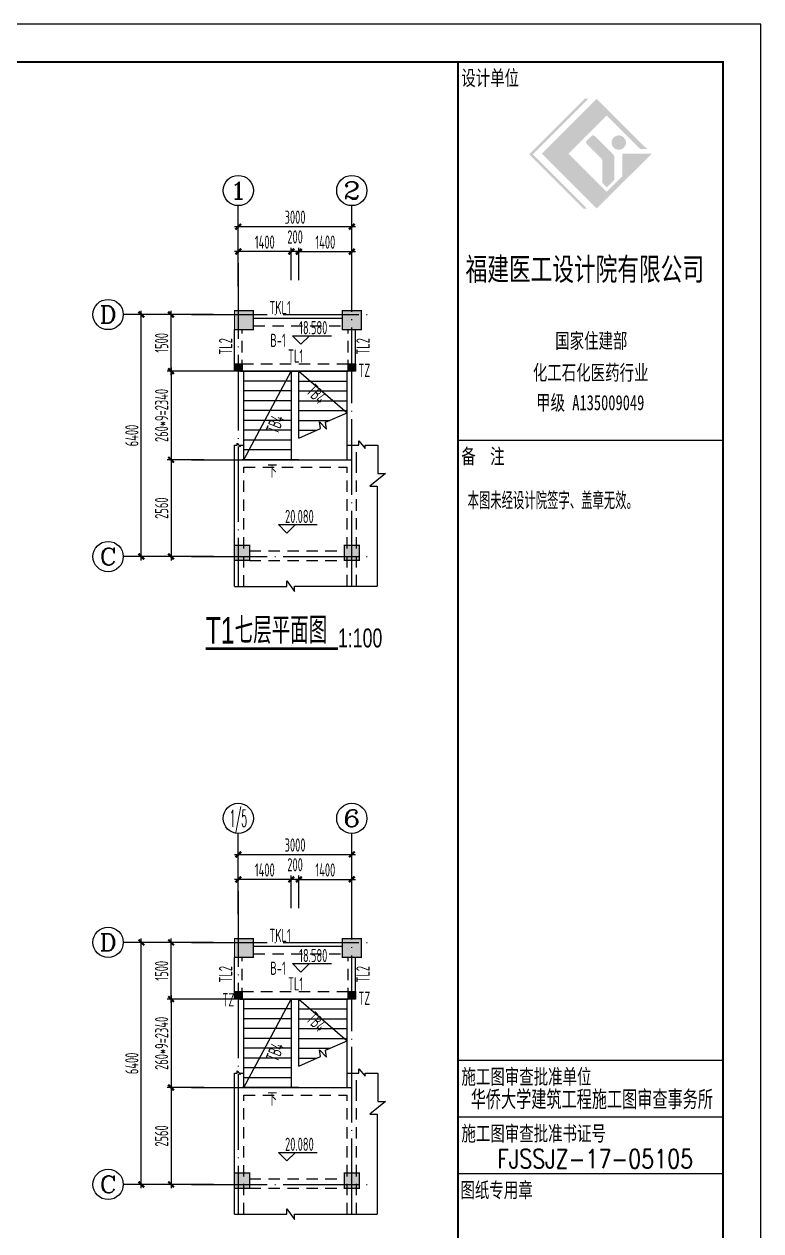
# Model space of a CAD drawing. Extents: x -472319 to -112444, y -516749 to -5704.
# Drawn here: x -153818 to -134351, y -432221 to -400315 of the extents above; entities that cross this region are included whole.
import ezdxf
from ezdxf.enums import TextEntityAlignment as Align

# ---------------------------------------------------------------- set-up
doc = ezdxf.new("R2010")
doc.units = 0
doc.header["$LTSCALE"] = 100
doc.header["$MEASUREMENT"] = 0
for name, pattern in [('3', [5, 3, -2]), ('CENTER', [2, 1.25, -0.25, 0.25, -0.25]), ('DOTE', [2.42, 2, -0.2, 0.02, -0.2])]:
    doc.linetypes.add(name, pattern=pattern)
for name, color, linetype in [('1301', 24, 'Continuous'), ('AXIS', 3, 'Continuous'), ('AXIS_TEXT', 7, 'Continuous'), ('COLUMN', 9, 'Continuous'), ('DIM_ELEV', 3, 'Continuous'), ('DIM_SYMB', 3, 'Continuous'), ('DOTE', 1, 'CENTER'), ('FRAME', 3, 'Continuous'), ('PUB_DIM', 3, 'Continuous'), ('PUB_TEXT', 7, 'Continuous'), ('S_BEAM', 4, 'Continuous'), ('S_BEAMDASH', 134, '3'), ('S_CL', 2, 'Continuous'), ('STAIR', 2, 'Continuous'), ('填充', 8, 'Continuous'), ('板标注', 221, 'Continuous'), ('梁', 4, 'Continuous'), ('梁虚线', 134, '3')]:
    doc.layers.add(name, color=color, linetype=linetype)
doc.styles.add('_HZTXT', font='txt.shx', dxfattribs={"width": 0.35, "bigfont": 'hztxt.shx'})
doc.styles.add('_TCH_AXIS', font='COMPLEX', dxfattribs={"bigfont": 'GBCBIG'})
doc.styles.add('COMPLEX', font='COMPLEX')
doc.styles.add('eromans.shx', font='eromans.shx', dxfattribs={"width": 0.7, "bigfont": 'hztxt.shx'})
doc.styles.add('FRAME', font='simhei.ttf', dxfattribs={"width": 0.7})
doc.styles.add('HZ', font='tssdeng.shx', dxfattribs={"width": 0.6, "height": 350, "bigfont": 'a.shx'})
doc.dimstyles.new('DIMN', dxfattribs={"dimtxt": 350, "dimasz": 150, "dimexe": 100, "dimexo": 100, "dimgap": 75, "dimtad": 1, "dimdec": 0, "dimzin": 0, "dimdsep": 46, "dimtxsty": 'HZ', "dimblk": 'ARCHTICK', "dimcen": 0.09, "dimdle": 100, "dimclrd": 3, "dimclre": 3, "dimclrt": 7, "dimazin": 2, "dimtfac": 1, "dimtdec": 0, "dimtmove": 2, "dimatfit": 3, "dimldrblk": 'ARCHTICK', "dimfxl": 1, "dimtolj": 1, "dimtzin": 0, "dimarcsym": 0})

# ---------------------------------------------------------------- blocks, each defined once
blk = doc.blocks.new('A$C20674F94')
at = {"layer": 'FRAME'}
h = blk.add_hatch(color=256, dxfattribs=at)
h.paths.add_polyline_path([(79018, 55975), (80027, 56984), (80908, 56102), (81088, 56102), (79765, 57425), (78315, 55975), (79765, 54525), (81215, 55975), (80439, 55975), (80439, 55379), (80027, 54966)], flags=0)
edge = h.paths.add_edge_path(flags=0)
edge.add_arc((79844, 55787), 69.1, 0, 45, ccw=False)
edge.add_line((79913, 55787), (79913, 55203))
edge.add_line((79913, 55203), (80030, 55087))
edge.add_line((80030, 55087), (80228, 55285))
edge.add_line((80228, 55285), (80228, 55896))
edge.add_arc((80159, 55896), 69.1, 360, 405)
edge.add_line((80208, 55945), (79714, 56438))
edge.add_arc((79666, 56390), 69.1, 45, 135)
edge.add_line((79617, 56438), (79502, 56324))
edge.add_arc((79551, 56275), 69.1, 135, 225)
edge.add_line((79502, 56226), (79893, 55836))
edge = h.paths.add_edge_path(flags=0)
edge.add_arc((80345, 56268), 192, 0, 180)
edge.add_arc((80345, 56268), 192, 180, 360)
h.paths.add_polyline_path([(79406, 54525), (79504, 54525), (78072, 55956), (79541, 57425), (79444, 57425), (77975, 55956)], flags=0)
for p, q in [((84100, 59400), (0, 59400)), ((84100, 0), (84100, 59400)), ((83100, 58400), (2500, 58400)), ((76100, 58400), (76100, 1000)), ((83100, 1000), (83100, 58400)), ((76100, 48400), (83100, 48400)), ((83100, 32000), (76100, 32000)), ((83100, 30500), (76100, 30500)), ((83100, 29000), (76100, 29000))]:
    blk.add_line(p, q, dxfattribs=at)
at = {"layer": 'FRAME', "const_width": 50}
for points in [[(2500, 58400), (83100, 58400), (83100, 1000), (2500, 1000), (2500, 58400)], [(76100, 58400), (76100, 1000)]]:
    blk.add_lwpolyline(points, dxfattribs=at)
at = {"layer": 'FRAME', "style": 'FRAME'}
for s, height, width, p in [('设计单位', 400, 0.7, (76183, 57778)), ('福建医工设计院有限公司', 600, 0.7, (76297, 52623)), ('国家住建部', 400, 0.7, (78665, 50829)), ('化工石化医药行业', 400, 0.7, (78075, 49987)), ('甲级 A135009049', 400, 0.7, (78162, 49193)), ('备  注', 400, 0.7, (76184, 47774)), ('本图未经设计院签字、盖章无效。', 400, 0.55, (76350, 46615)), ('施工图审查批准单位', 400, 0.7, (76187, 31371)), ('施工图审查批准书证号', 400, 0.7, (76187, 29871)), ('图纸专用章', 400, 0.7, (76161, 28374))]:
    blk.add_text(s, height=height, dxfattribs=dict(at, width=width)).set_placement(p)
at = {"layer": 'PUB_TEXT', "style": '_HZTXT', "width": 0.8}
for s, p in [('华侨大学建筑工程施工图审查事务所', (76434, 30710)), ('FJSSJZ-17-05105', (77133, 29149))]:
    blk.add_text(s, height=500, dxfattribs=at).set_placement(p)
blk = doc.blocks.new('_ArchTick')
at = {"color": 0, "linetype": 'ByBlock', "const_width": 0.4}
blk.add_lwpolyline([(-0.5, -0.5), (0.5, 0.5)], dxfattribs=at)
blk = doc.blocks.new('*D2654')
at = {"layer": 'AXIS', "color": 3, "lineweight": -2, "transparency": 16777216}
for p, q in [((-148259, -405669), (-145059, -405669)), ((-148159, -406538), (-148159, -405569)), ((-145159, -406538), (-145159, -405569))]:
    blk.add_line(p, q, dxfattribs=at)
at = {"layer": 'Defpoints', "color": 0, "transparency": 16777216}
for p in [(-145159, -405669), (-148159, -406638), (-145159, -406638)]:
    blk.add_point(p, dxfattribs=at)
at = {"layer": 'AXIS', "color": 3, "lineweight": -2, "transparency": 16777216, "xscale": 150, "yscale": 150, "zscale": 150, "rotation": 180}
blk.add_blockref('_ArchTick', (-148159, -405669), dxfattribs=at)
at = {"layer": 'AXIS', "color": 3, "lineweight": -2, "transparency": 16777216, "xscale": 150, "yscale": 150, "zscale": 150}
blk.add_blockref('_ArchTick', (-145159, -405669), dxfattribs=at)
at = {"layer": 'AXIS', "color": 7, "transparency": 16777216, "insert": (-146659, -405419), "char_height": 350, "attachment_point": 5, "style": 'HZ'}
blk.add_mtext('\\A1;3000', dxfattribs=at)
blk = doc.blocks.new('*D2655')
at = {"layer": 'AXIS', "color": 3, "lineweight": -2, "transparency": 16777216}
for p, q in [((-149492, -407992), (-150822, -407992)), ((-150722, -414492), (-150722, -407892)), ((-149492, -414392), (-150822, -414392))]:
    blk.add_line(p, q, dxfattribs=at)
at = {"layer": 'Defpoints', "color": 0, "transparency": 16777216}
for p in [(-150722, -407992), (-149392, -407992), (-149392, -414392)]:
    blk.add_point(p, dxfattribs=at)
at = {"layer": 'AXIS', "color": 3, "lineweight": -2, "transparency": 16777216, "xscale": 150, "yscale": 150, "zscale": 150}
for p, rotation in [((-150722, -407992), 90), ((-150722, -414392), 270)]:
    blk.add_blockref('_ArchTick', p, dxfattribs=dict(at, rotation=rotation))
at = {"layer": 'AXIS', "color": 7, "transparency": 16777216, "insert": (-150972, -411192), "char_height": 350, "attachment_point": 5, "rotation": 90, "style": 'HZ'}
blk.add_mtext('\\A1;6400', dxfattribs=at)
blk = doc.blocks.new('_AXISO')
blk.add_circle((0, 0), 0.5)
at = {"layer": 'AXIS_TEXT', "style": 'COMPLEX', "width": 1.041667}
blk.add_attdef('A', text='', height=0.56, dxfattribs=at).set_placement((-0.25, -0.28), (0.25, -0.28), align=Align.FIT)
blk = doc.blocks.new('*D2656')
at = {"layer": '1301', "color": 3, "lineweight": -2, "transparency": 16777216}
for p, q in [((-149065, -411832), (-150036, -411832)), ((-149936, -411732), (-149936, -414492)), ((-149037, -414392), (-150036, -414392))]:
    blk.add_line(p, q, dxfattribs=at)
at = {"layer": 'Defpoints', "color": 0, "transparency": 16777216}
for p in [(-148965, -411832), (-149936, -414392), (-148937, -414392)]:
    blk.add_point(p, dxfattribs=at)
at = {"layer": '1301', "color": 3, "lineweight": -2, "transparency": 16777216, "xscale": 150, "yscale": 150, "zscale": 150}
for p, rotation in [((-149936, -411832), 90), ((-149936, -414392), 270)]:
    blk.add_blockref('_ArchTick', p, dxfattribs=dict(at, rotation=rotation))
at = {"layer": '1301', "color": 7, "transparency": 16777216, "insert": (-150186, -413112), "char_height": 350, "attachment_point": 5, "rotation": 90, "style": 'HZ'}
blk.add_mtext('\\A1;2560', dxfattribs=at)
blk = doc.blocks.new('*D2657')
at = {"layer": 'Defpoints', "color": 0, "transparency": 16777216}
for p in [(-149936, -407992), (-149082, -407992), (-149082, -409492)]:
    blk.add_point(p, dxfattribs=at)
at = {"layer": '填充', "color": 3, "lineweight": -2, "transparency": 16777216}
for p, q in [((-149182, -407992), (-150036, -407992)), ((-149936, -409592), (-149936, -407892)), ((-149182, -409492), (-150036, -409492))]:
    blk.add_line(p, q, dxfattribs=at)
at = {"layer": '填充', "color": 3, "lineweight": -2, "transparency": 16777216, "xscale": 150, "yscale": 150, "zscale": 150}
for p, rotation in [((-149936, -407992), 90), ((-149936, -409492), 270)]:
    blk.add_blockref('_ArchTick', p, dxfattribs=dict(at, rotation=rotation))
at = {"layer": '填充', "color": 7, "transparency": 16777216, "insert": (-150186, -408742), "char_height": 350, "attachment_point": 5, "rotation": 90, "style": 'HZ'}
blk.add_mtext('\\A1;1500', dxfattribs=at)
blk = doc.blocks.new('*D2658')
at = {"layer": 'Defpoints', "color": 0, "transparency": 16777216}
for p in [(-149182, -409492), (-149936, -411832), (-149182, -411832)]:
    blk.add_point(p, dxfattribs=at)
at = {"layer": '填充', "color": 3, "lineweight": -2, "transparency": 16777216}
for p, q in [((-149282, -409492), (-150036, -409492)), ((-149936, -409392), (-149936, -411932)), ((-149282, -411832), (-150036, -411832))]:
    blk.add_line(p, q, dxfattribs=at)
at = {"layer": '填充', "color": 3, "lineweight": -2, "transparency": 16777216, "xscale": 150, "yscale": 150, "zscale": 150}
for p, rotation in [((-149936, -409492), 90), ((-149936, -411832), 270)]:
    blk.add_blockref('_ArchTick', p, dxfattribs=dict(at, rotation=rotation))
at = {"layer": '填充', "color": 7, "transparency": 16777216, "insert": (-150186, -410662), "char_height": 350, "attachment_point": 5, "rotation": 90, "style": 'HZ'}
blk.add_mtext('\\A1;260*9=2340', dxfattribs=at)
blk = doc.blocks.new('*D2659')
at = {"layer": 'AXIS', "color": 3, "lineweight": -2, "transparency": 16777216}
for p, q in [((-146459, -406328), (-146859, -406328)), ((-146759, -407046), (-146759, -406228)), ((-146559, -407046), (-146559, -406228))]:
    blk.add_line(p, q, dxfattribs=at)
at = {"layer": 'Defpoints', "color": 0, "transparency": 16777216}
for p in [(-146759, -406328), (-146759, -407146), (-146559, -407146)]:
    blk.add_point(p, dxfattribs=at)
at = {"layer": 'AXIS', "color": 3, "lineweight": -2, "transparency": 16777216, "xscale": 150, "yscale": 150, "zscale": 150, "rotation": 180}
blk.add_blockref('_ArchTick', (-146759, -406328), dxfattribs=at)
at = {"layer": 'AXIS', "color": 3, "lineweight": -2, "transparency": 16777216, "xscale": 150, "yscale": 150, "zscale": 150}
blk.add_blockref('_ArchTick', (-146559, -406328), dxfattribs=at)
at = {"layer": 'AXIS', "color": 7, "transparency": 16777216, "insert": (-146659, -405941), "char_height": 350, "attachment_point": 5, "style": 'HZ'}
blk.add_mtext('\\A1;200', dxfattribs=at)
blk = doc.blocks.new('*D2660')
at = {"layer": 'AXIS', "color": 3, "lineweight": -2, "transparency": 16777216}
for p, q in [((-146659, -406328), (-145059, -406328)), ((-146559, -407087), (-146559, -406228)), ((-145159, -407087), (-145159, -406228))]:
    blk.add_line(p, q, dxfattribs=at)
at = {"layer": 'Defpoints', "color": 0, "transparency": 16777216}
for p in [(-145159, -406328), (-146559, -407187), (-145159, -407187)]:
    blk.add_point(p, dxfattribs=at)
at = {"layer": 'AXIS', "color": 3, "lineweight": -2, "transparency": 16777216, "xscale": 150, "yscale": 150, "zscale": 150, "rotation": 180}
blk.add_blockref('_ArchTick', (-146559, -406328), dxfattribs=at)
at = {"layer": 'AXIS', "color": 3, "lineweight": -2, "transparency": 16777216, "xscale": 150, "yscale": 150, "zscale": 150}
blk.add_blockref('_ArchTick', (-145159, -406328), dxfattribs=at)
at = {"layer": 'AXIS', "color": 7, "transparency": 16777216, "insert": (-145859, -406078), "char_height": 350, "attachment_point": 5, "style": 'HZ'}
blk.add_mtext('\\A1;1400', dxfattribs=at)
blk = doc.blocks.new('*D2661')
at = {"layer": 'AXIS', "color": 3, "lineweight": -2, "transparency": 16777216}
for p, q in [((-146659, -406328), (-148259, -406328)), ((-148159, -407087), (-148159, -406228)), ((-146759, -407087), (-146759, -406228))]:
    blk.add_line(p, q, dxfattribs=at)
at = {"layer": 'Defpoints', "color": 0, "transparency": 16777216}
for p in [(-148159, -406328), (-148159, -407187), (-146759, -407187)]:
    blk.add_point(p, dxfattribs=at)
at = {"layer": 'AXIS', "color": 3, "lineweight": -2, "transparency": 16777216, "xscale": 150, "yscale": 150, "zscale": 150, "rotation": 180}
blk.add_blockref('_ArchTick', (-148159, -406328), dxfattribs=at)
at = {"layer": 'AXIS', "color": 3, "lineweight": -2, "transparency": 16777216, "xscale": 150, "yscale": 150, "zscale": 150}
blk.add_blockref('_ArchTick', (-146759, -406328), dxfattribs=at)
at = {"layer": 'AXIS', "color": 7, "transparency": 16777216, "insert": (-147459, -406078), "char_height": 350, "attachment_point": 5, "style": 'HZ'}
blk.add_mtext('\\A1;1400', dxfattribs=at)
blk = doc.blocks.new('*D2689')
at = {"layer": 'AXIS', "color": 3, "lineweight": -2, "transparency": 16777216}
for p, q in [((-148259, -422269), (-145059, -422269)), ((-148159, -423139), (-148159, -422169)), ((-145159, -423139), (-145159, -422169))]:
    blk.add_line(p, q, dxfattribs=at)
at = {"layer": 'Defpoints', "color": 0, "transparency": 16777216}
for p in [(-145159, -422269), (-148159, -423239), (-145159, -423239)]:
    blk.add_point(p, dxfattribs=at)
at = {"layer": 'AXIS', "color": 3, "lineweight": -2, "transparency": 16777216, "xscale": 150, "yscale": 150, "zscale": 150, "rotation": 180}
blk.add_blockref('_ArchTick', (-148159, -422269), dxfattribs=at)
at = {"layer": 'AXIS', "color": 3, "lineweight": -2, "transparency": 16777216, "xscale": 150, "yscale": 150, "zscale": 150}
blk.add_blockref('_ArchTick', (-145159, -422269), dxfattribs=at)
at = {"layer": 'AXIS', "color": 7, "transparency": 16777216, "insert": (-146659, -422019), "char_height": 350, "attachment_point": 5, "style": 'HZ'}
blk.add_mtext('\\A1;3000', dxfattribs=at)
blk = doc.blocks.new('*D2690')
at = {"layer": 'AXIS', "color": 3, "lineweight": -2, "transparency": 16777216}
for p, q in [((-149492, -424593), (-150822, -424593)), ((-150722, -431093), (-150722, -424493)), ((-149492, -430993), (-150822, -430993))]:
    blk.add_line(p, q, dxfattribs=at)
at = {"layer": 'Defpoints', "color": 0, "transparency": 16777216}
for p in [(-150722, -424593), (-149392, -424593), (-149392, -430993)]:
    blk.add_point(p, dxfattribs=at)
at = {"layer": 'AXIS', "color": 3, "lineweight": -2, "transparency": 16777216, "xscale": 150, "yscale": 150, "zscale": 150}
for p, rotation in [((-150722, -424593), 90), ((-150722, -430993), 270)]:
    blk.add_blockref('_ArchTick', p, dxfattribs=dict(at, rotation=rotation))
at = {"layer": 'AXIS', "color": 7, "transparency": 16777216, "insert": (-150972, -427793), "char_height": 350, "attachment_point": 5, "rotation": 90, "style": 'HZ'}
blk.add_mtext('\\A1;6400', dxfattribs=at)
blk = doc.blocks.new('*D2691')
at = {"layer": '1301', "color": 3, "lineweight": -2, "transparency": 16777216}
for p, q in [((-149065, -428433), (-150036, -428433)), ((-149936, -428333), (-149936, -431093)), ((-149037, -430993), (-150036, -430993))]:
    blk.add_line(p, q, dxfattribs=at)
at = {"layer": 'Defpoints', "color": 0, "transparency": 16777216}
for p in [(-148965, -428433), (-149936, -430993), (-148937, -430993)]:
    blk.add_point(p, dxfattribs=at)
at = {"layer": '1301', "color": 3, "lineweight": -2, "transparency": 16777216, "xscale": 150, "yscale": 150, "zscale": 150}
for p, rotation in [((-149936, -428433), 90), ((-149936, -430993), 270)]:
    blk.add_blockref('_ArchTick', p, dxfattribs=dict(at, rotation=rotation))
at = {"layer": '1301', "color": 7, "transparency": 16777216, "insert": (-150186, -429713), "char_height": 350, "attachment_point": 5, "rotation": 90, "style": 'HZ'}
blk.add_mtext('\\A1;2560', dxfattribs=at)
blk = doc.blocks.new('*D2692')
at = {"layer": 'Defpoints', "color": 0, "transparency": 16777216}
for p in [(-149936, -424593), (-149082, -424593), (-149082, -426093)]:
    blk.add_point(p, dxfattribs=at)
at = {"layer": '填充', "color": 3, "lineweight": -2, "transparency": 16777216}
for p, q in [((-149182, -424593), (-150036, -424593)), ((-149936, -426193), (-149936, -424493)), ((-149182, -426093), (-150036, -426093))]:
    blk.add_line(p, q, dxfattribs=at)
at = {"layer": '填充', "color": 3, "lineweight": -2, "transparency": 16777216, "xscale": 150, "yscale": 150, "zscale": 150}
for p, rotation in [((-149936, -424593), 90), ((-149936, -426093), 270)]:
    blk.add_blockref('_ArchTick', p, dxfattribs=dict(at, rotation=rotation))
at = {"layer": '填充', "color": 7, "transparency": 16777216, "insert": (-150186, -425343), "char_height": 350, "attachment_point": 5, "rotation": 90, "style": 'HZ'}
blk.add_mtext('\\A1;1500', dxfattribs=at)
blk = doc.blocks.new('*D2693')
at = {"layer": 'Defpoints', "color": 0, "transparency": 16777216}
for p in [(-149182, -426093), (-149936, -428433), (-149182, -428433)]:
    blk.add_point(p, dxfattribs=at)
at = {"layer": '填充', "color": 3, "lineweight": -2, "transparency": 16777216}
for p, q in [((-149282, -426093), (-150036, -426093)), ((-149936, -425993), (-149936, -428533)), ((-149282, -428433), (-150036, -428433))]:
    blk.add_line(p, q, dxfattribs=at)
at = {"layer": '填充', "color": 3, "lineweight": -2, "transparency": 16777216, "xscale": 150, "yscale": 150, "zscale": 150}
for p, rotation in [((-149936, -426093), 90), ((-149936, -428433), 270)]:
    blk.add_blockref('_ArchTick', p, dxfattribs=dict(at, rotation=rotation))
at = {"layer": '填充', "color": 7, "transparency": 16777216, "insert": (-150186, -427263), "char_height": 350, "attachment_point": 5, "rotation": 90, "style": 'HZ'}
blk.add_mtext('\\A1;260*9=2340', dxfattribs=at)
blk = doc.blocks.new('*D2694')
at = {"layer": 'AXIS', "color": 3, "lineweight": -2, "transparency": 16777216}
for p, q in [((-146459, -422929), (-146859, -422929)), ((-146759, -423647), (-146759, -422829)), ((-146559, -423647), (-146559, -422829))]:
    blk.add_line(p, q, dxfattribs=at)
at = {"layer": 'Defpoints', "color": 0, "transparency": 16777216}
for p in [(-146759, -422929), (-146759, -423747), (-146559, -423747)]:
    blk.add_point(p, dxfattribs=at)
at = {"layer": 'AXIS', "color": 3, "lineweight": -2, "transparency": 16777216, "xscale": 150, "yscale": 150, "zscale": 150, "rotation": 180}
blk.add_blockref('_ArchTick', (-146759, -422929), dxfattribs=at)
at = {"layer": 'AXIS', "color": 3, "lineweight": -2, "transparency": 16777216, "xscale": 150, "yscale": 150, "zscale": 150}
blk.add_blockref('_ArchTick', (-146559, -422929), dxfattribs=at)
at = {"layer": 'AXIS', "color": 7, "transparency": 16777216, "insert": (-146659, -422541), "char_height": 350, "attachment_point": 5, "style": 'HZ'}
blk.add_mtext('\\A1;200', dxfattribs=at)
blk = doc.blocks.new('*D2695')
at = {"layer": 'AXIS', "color": 3, "lineweight": -2, "transparency": 16777216}
for p, q in [((-146659, -422929), (-145059, -422929)), ((-146559, -423687), (-146559, -422829)), ((-145159, -423687), (-145159, -422829))]:
    blk.add_line(p, q, dxfattribs=at)
at = {"layer": 'Defpoints', "color": 0, "transparency": 16777216}
for p in [(-145159, -422929), (-146559, -423787), (-145159, -423787)]:
    blk.add_point(p, dxfattribs=at)
at = {"layer": 'AXIS', "color": 3, "lineweight": -2, "transparency": 16777216, "xscale": 150, "yscale": 150, "zscale": 150, "rotation": 180}
blk.add_blockref('_ArchTick', (-146559, -422929), dxfattribs=at)
at = {"layer": 'AXIS', "color": 3, "lineweight": -2, "transparency": 16777216, "xscale": 150, "yscale": 150, "zscale": 150}
blk.add_blockref('_ArchTick', (-145159, -422929), dxfattribs=at)
at = {"layer": 'AXIS', "color": 7, "transparency": 16777216, "insert": (-145859, -422679), "char_height": 350, "attachment_point": 5, "style": 'HZ'}
blk.add_mtext('\\A1;1400', dxfattribs=at)
blk = doc.blocks.new('*D2696')
at = {"layer": 'AXIS', "color": 3, "lineweight": -2, "transparency": 16777216}
for p, q in [((-146659, -422929), (-148259, -422929)), ((-148159, -423687), (-148159, -422829)), ((-146759, -423687), (-146759, -422829))]:
    blk.add_line(p, q, dxfattribs=at)
at = {"layer": 'Defpoints', "color": 0, "transparency": 16777216}
for p in [(-148159, -422929), (-148159, -423787), (-146759, -423787)]:
    blk.add_point(p, dxfattribs=at)
at = {"layer": 'AXIS', "color": 3, "lineweight": -2, "transparency": 16777216, "xscale": 150, "yscale": 150, "zscale": 150, "rotation": 180}
blk.add_blockref('_ArchTick', (-148159, -422929), dxfattribs=at)
at = {"layer": 'AXIS', "color": 3, "lineweight": -2, "transparency": 16777216, "xscale": 150, "yscale": 150, "zscale": 150}
blk.add_blockref('_ArchTick', (-146759, -422929), dxfattribs=at)
at = {"layer": 'AXIS', "color": 7, "transparency": 16777216, "insert": (-147459, -422679), "char_height": 350, "attachment_point": 5, "style": 'HZ'}
blk.add_mtext('\\A1;1400', dxfattribs=at)

msp = doc.modelspace()

# ---------------------------------------------------------------- hatches: boundary and pattern name
at = {"layer": 'COLUMN'}
h = msp.add_hatch(dxfattribs=at)
h.set_pattern_fill('ANSI31', color=0)
h.set_pattern_definition([(45, (-139496.99805, -223754.32937), (-0.08838834765, 0.08838834765), [])])
h.paths.add_polyline_path([(-148059.498, -409492.329), (-148259.498, -409492.329), (-148259.498, -409292.329), (-148059.498, -409292.329)])
h = msp.add_hatch(dxfattribs=at)
h.set_pattern_fill('ANSI31', color=0)
h.set_pattern_definition([(45, (-142496.99805, -223754.32937), (-0.08838834765, 0.08838834765), [])])
h.paths.add_polyline_path([(-145059.498, -409492.329), (-145259.498, -409492.329), (-145259.498, -409292.329), (-145059.498, -409292.329)])
h = msp.add_hatch(dxfattribs=at)
h.set_pattern_fill('ANSI31', color=0)
h.set_pattern_definition([(45, (-139496.99805, -240354.82925), (-0.08838834765, 0.08838834765), [])])
h.paths.add_polyline_path([(-148059.498, -426092.829), (-148259.498, -426092.829), (-148259.498, -425892.829), (-148059.498, -425892.829)])
h = msp.add_hatch(dxfattribs=at)
h.set_pattern_fill('ANSI31', color=0)
h.set_pattern_definition([(45, (-142496.99805, -240354.82925), (-0.08838834765, 0.08838834765), [])])
h.paths.add_polyline_path([(-145059.498, -426092.829), (-145259.498, -426092.829), (-145259.498, -425892.829), (-145059.498, -425892.829)])
at = {"layer": 'S_CL'}
h = msp.add_hatch(dxfattribs=at)
h.set_pattern_fill('ANSI31', color=256)
h.set_pattern_definition([(45, (40820.5, 84916.17063), (-0.088388347648, 0.088388347648), [])])
h.paths.add_polyline_path([(-144959.5, -414492.33), (-144959.5, -414092.33), (-145359.5, -414092.33), (-145359.5, -414492.33)])
h.paths.add_polyline_path([(-147859.5, -414492.33), (-147859.5, -414092.33), (-148259.5, -414092.33), (-148259.5, -414492.33)])
h.paths.add_polyline_path([(-144909.5, -408392.329), (-144909.5, -407892.329), (-145409.5, -407892.329), (-145409.5, -408392.329)])
h.paths.add_polyline_path([(-147759.5, -408392.329), (-147759.5, -407892.329), (-148259.5, -407892.329), (-148259.5, -408392.329)])
h = msp.add_hatch(dxfattribs=at)
h.set_pattern_fill('ANSI31', color=256)
h.set_pattern_definition([(45, (40820.5, 68315.67075), (-0.088388347648, 0.088388347648), [])])
h.paths.add_polyline_path([(-144959.5, -431092.83), (-144959.5, -430692.83), (-145359.5, -430692.83), (-145359.5, -431092.83)])
h.paths.add_polyline_path([(-147859.5, -431092.83), (-147859.5, -430692.83), (-148259.5, -430692.83), (-148259.5, -431092.83)])
h.paths.add_polyline_path([(-144909.5, -424992.829), (-144909.5, -424492.829), (-145409.5, -424492.829), (-145409.5, -424992.829)])
h.paths.add_polyline_path([(-147759.5, -424992.829), (-147759.5, -424492.829), (-148259.5, -424492.829), (-148259.5, -424992.829)])

# ---------------------------------------------------------------- linework, layer by layer
at = {"layer": 'AXIS'}
for p, q in [((-148159.498, -407247.681), (-148159.498, -405113.886)), ((-145159.498, -407247.681), (-145159.498, -405113.886)), ((-148810.317, -407992.329), (-151198.817, -407992.329)), ((-148810.317, -414392.33), (-151198.817, -414392.33)), ((-148159.498, -423848.181), (-148159.498, -421714.386)), ((-145159.498, -423848.181), (-145159.498, -421714.386)), ((-148810.317, -424592.829), (-151198.817, -424592.829)), ((-148810.317, -430992.83), (-151198.817, -430992.83))]:
    msp.add_line(p, q, dxfattribs=at)
at = {"layer": 'COLUMN', "color": 0}
for points in [[(-148059.498, -409492.329), (-148259.498, -409492.329), (-148259.498, -409292.329), (-148059.498, -409292.329)], [(-145059.498, -409492.329), (-145259.498, -409492.329), (-145259.498, -409292.329), (-145059.498, -409292.329)], [(-148059.498, -426092.829), (-148259.498, -426092.829), (-148259.498, -425892.829), (-148059.498, -425892.829)], [(-145059.498, -426092.829), (-145259.498, -426092.829), (-145259.498, -425892.829), (-145059.498, -425892.829)]]:
    msp.add_lwpolyline(points, close=True, dxfattribs=at)
at = {"layer": 'DIM_ELEV'}
for p, q in [((-146503, -408779.329), (-146728, -408554.329)), ((-146728, -408554.329), (-145698.201, -408554.329)), ((-146503, -408779.329), (-146278, -408554.329)), ((-146876, -413769.829), (-147101, -413544.829)), ((-147101, -413544.829), (-146071.201, -413544.829)), ((-146876, -413769.829), (-146651, -413544.829)), ((-146503, -425379.829), (-146728, -425154.829)), ((-146728, -425154.829), (-145698.201, -425154.829)), ((-146503, -425379.829), (-146278, -425154.829)), ((-146876, -430370.329), (-147101, -430145.329)), ((-147101, -430145.329), (-146071.201, -430145.329)), ((-146876, -430370.329), (-146651, -430145.329))]:
    msp.add_line(p, q, dxfattribs=at)
at = {"layer": 'DIM_SYMB'}
for points in [[(-147409.498, -411962.329, 0, 0, 0), (-147409.498, -408910.096, 0, 0, 0), (-145909.498, -408910.096, 0, 0, 0), (-145909.498, -410642.329, 40, 0, 0), (-145909.498, -410792.329, 0, 0, 0)], [(-147409.498, -428562.829, 0, 0, 0), (-147409.498, -425510.596, 0, 0, 0), (-145909.498, -425510.596, 0, 0, 0), (-145909.498, -427242.829, 40, 0, 0), (-145909.498, -427392.829, 0, 0, 0)]]:
    msp.add_lwpolyline(points, format="xyseb", dxfattribs=at)
at = {"layer": 'DOTE', "linetype": 'DOTE', "ltscale": 10}
for p, q in [((-148159.498, -406638.181), (-148159.498, -415179.829)), ((-145159.498, -415178.829), (-145159.498, -406638.181)), ((-149391.817, -407992.329), (-144617, -407992.329)), ((-145059.498, -409492.329), (-149536.809, -409492.329)), ((-149391.817, -411832.329), (-145159.498, -411832.329)), ((-149391.817, -414392.33), (-144617, -414392.33)), ((-148159.498, -423238.681), (-148159.498, -431780.329)), ((-145159.498, -431779.329), (-145159.498, -423238.681)), ((-149391.817, -424592.829), (-144617, -424592.829)), ((-145059.498, -426092.829), (-149536.809, -426092.829)), ((-149391.817, -428432.829), (-145159.498, -428432.829)), ((-149391.817, -430992.83), (-144617, -430992.83))]:
    msp.add_line(p, q, dxfattribs=at)
at = {"layer": 'DOTE', "color": 7}
for p, q in [((-148259.5, -411449.329), (-148193, -411449.329)), ((-148193, -411449.329), (-148193, -411390.829)), ((-148193, -411390.829), (-148108.5, -411491.329)), ((-148108.5, -411491.329), (-148108.5, -411449.329)), ((-148108.5, -411449.329), (-148009.5, -411449.329)), ((-148259.5, -428049.829), (-148193, -428049.829)), ((-148193, -428049.829), (-148193, -427991.329)), ((-148193, -427991.329), (-148108.5, -428091.829)), ((-148108.5, -428091.829), (-148108.5, -428049.829)), ((-148108.5, -428049.829), (-148009.5, -428049.829))]:
    msp.add_line(p, q, dxfattribs=at)
at = {"layer": 'PUB_DIM', "const_width": 70}
msp.add_lwpolyline([(-149022.546, -416828.829), (-145524.454, -416828.829)], dxfattribs=at)
at = {"layer": 'S_BEAM'}
for p, q in [((-145284.5, -408142.329), (-145284.5, -408142.329)), ((-148009.5, -411832.329), (-148009.5, -409492.329)), ((-145284.5, -411832.329), (-145284.5, -409492.329)), ((-148259.5, -411932.329), (-148259.5, -411449.329)), ((-148009.5, -411832.329), (-145284.5, -411832.329)), ((-148259.5, -415179.829), (-148259.5, -411932.329)), ((-145284.5, -424742.829), (-145284.5, -424742.829)), ((-148009.5, -428432.829), (-148009.5, -426092.829)), ((-145284.5, -428432.829), (-145284.5, -426092.829)), ((-148259.5, -428532.829), (-148259.5, -428049.829)), ((-148009.5, -428432.829), (-145284.5, -428432.829)), ((-148259.5, -431780.329), (-148259.5, -428532.829))]:
    msp.add_line(p, q, dxfattribs=at)
at = {"layer": 'S_BEAMDASH'}
for p, q in [((-145034.5, -411932.329), (-145034.5, -411449.329)), ((-148009.5, -415179.829), (-148009.5, -412032.329)), ((-148009.5, -412032.329), (-145284.5, -412032.329)), ((-145284.5, -415178.829), (-145284.5, -412032.329)), ((-145034.5, -415178.829), (-145034.5, -411932.329)), ((-147859.5, -414242.33), (-145359.5, -414242.33)), ((-147859.5, -414492.33), (-145359.5, -414492.33)), ((-145034.5, -428532.829), (-145034.5, -428049.829)), ((-148009.5, -431780.329), (-148009.5, -428632.829)), ((-148009.5, -428632.829), (-145284.5, -428632.829)), ((-145284.5, -431779.329), (-145284.5, -428632.829)), ((-145034.5, -431779.329), (-145034.5, -428532.829)), ((-147859.5, -430842.83), (-145359.5, -430842.83)), ((-147859.5, -431092.83), (-145359.5, -431092.83))]:
    msp.add_line(p, q, dxfattribs=at)
at = {"layer": 'S_CL', "const_width": 35}
for points in [[(-147759.5, -408392.329), (-147759.5, -407892.329), (-148259.5, -407892.329), (-148259.5, -408392.329)], [(-144909.5, -408392.329), (-144909.5, -407892.329), (-145409.5, -407892.329), (-145409.5, -408392.329)], [(-147859.5, -414492.33), (-147859.5, -414092.33), (-148259.5, -414092.33), (-148259.5, -414492.33)], [(-144959.5, -414492.33), (-144959.5, -414092.33), (-145359.5, -414092.33), (-145359.5, -414492.33)], [(-147759.5, -424992.829), (-147759.5, -424492.829), (-148259.5, -424492.829), (-148259.5, -424992.829)], [(-144909.5, -424992.829), (-144909.5, -424492.829), (-145409.5, -424492.829), (-145409.5, -424992.829)], [(-147859.5, -431092.83), (-147859.5, -430692.83), (-148259.5, -430692.83), (-148259.5, -431092.83)], [(-144959.5, -431092.83), (-144959.5, -430692.83), (-145359.5, -430692.83), (-145359.5, -431092.83)]]:
    msp.add_lwpolyline(points, close=True, dxfattribs=at)
at = {"layer": 'STAIR'}
for p, q in [((-146819.498, -409492.329), (-148059.498, -409492.329)), ((-148059.498, -409492.329), (-146819.498, -409492.329)), ((-148009.5, -411832.329), (-146759.498, -409492.329)), ((-146759.498, -409492.329), (-146759.498, -411832.329)), ((-146759.498, -409492.329), (-146759.498, -411832.329)), ((-146559.498, -411153.703), (-146559.498, -409492.329)), ((-146559.498, -411262.955), (-146559.498, -409492.329)), ((-146559.498, -409492.329), (-145284.5, -410592.704)), ((-146499.498, -409492.329), (-145259.498, -409492.329)), ((-146499.498, -409492.329), (-145259.498, -409492.329)), ((-146759.498, -409752.329), (-148009.5, -409752.329)), ((-146559.498, -409752.329), (-145284.5, -409752.329)), ((-146759.498, -410012.329), (-148009.5, -410012.329)), ((-146759.498, -410272.329), (-148009.5, -410272.329)), ((-146559.498, -410012.329), (-145284.5, -410012.329)), ((-146559.498, -410272.329), (-145284.5, -410272.329)), ((-146759.498, -410532.329), (-148009.5, -410532.329)), ((-146559.498, -410532.329), (-145284.5, -410532.329)), ((-145853.409, -410843.024), (-145284.5, -410592.704)), ((-146759.498, -410792.329), (-148009.5, -410792.329)), ((-146559.498, -410792.329), (-145738.194, -410792.329)), ((-145983.854, -411009.672), (-146010.996, -410833.317)), ((-146010.996, -410833.317), (-145824.999, -411027.615)), ((-145824.999, -411027.615), (-145853.409, -410843.024)), ((-146759.498, -411052.329), (-148009.5, -411052.329)), ((-146559.498, -411262.955), (-145983.854, -411009.672)), ((-146559.498, -411052.329), (-146080.803, -411052.329)), ((-146759.498, -411312.329), (-148009.5, -411312.329)), ((-146759.498, -411572.329), (-148009.5, -411572.329)), ((-145284.5, -411449.329), (-144973, -411449.329)), ((-144973, -411449.329), (-144973, -411332.329)), ((-144973, -411332.329), (-144804, -411533.329)), ((-144804, -411533.329), (-144804, -411449.329)), ((-144804, -411449.329), (-144472.5, -411449.329)), ((-144472.5, -411449.329), (-144472.5, -412195.829)), ((-146819.498, -411832.329), (-148059.498, -411832.329)), ((-146759.498, -411832.329), (-148009.5, -411832.329)), ((-146559.498, -411832.329), (-146759.498, -411832.329)), ((-146559.498, -411832.329), (-145284.5, -411832.329)), ((-146499.498, -411832.329), (-145259.498, -411832.329)), ((-144267.5, -412195.829), (-144686, -412534.329)), ((-144472.5, -412195.829), (-144267.5, -412195.829)), ((-144686, -412534.329), (-144490, -412534.329)), ((-144490, -412534.329), (-144490, -415178.829)), ((-146873.5, -415179.829), (-146873.5, -415036.329)), ((-146873.5, -415036.329), (-146671, -415315.829)), ((-148259.5, -415179.829), (-146873.5, -415179.829)), ((-146671, -415315.829), (-146671, -415178.829)), ((-146671, -415178.829), (-144490, -415178.829)), ((-146819.498, -426092.829), (-148059.498, -426092.829)), ((-148059.498, -426092.829), (-146819.498, -426092.829)), ((-148009.5, -428432.829), (-146759.498, -426092.829)), ((-146759.498, -426092.829), (-146759.498, -428432.829)), ((-146759.498, -426092.829), (-146759.498, -428432.829)), ((-146559.498, -427754.203), (-146559.498, -426092.829)), ((-146559.498, -427863.455), (-146559.498, -426092.829)), ((-146559.498, -426092.829), (-145284.5, -427193.204)), ((-146499.498, -426092.829), (-145259.498, -426092.829)), ((-146499.498, -426092.829), (-145259.498, -426092.829)), ((-146759.498, -426352.829), (-148009.5, -426352.829)), ((-146559.498, -426352.829), (-145284.5, -426352.829)), ((-146759.498, -426612.829), (-148009.5, -426612.829)), ((-146759.498, -426872.829), (-148009.5, -426872.829)), ((-146559.498, -426612.829), (-145284.5, -426612.829)), ((-146559.498, -426872.829), (-145284.5, -426872.829)), ((-146759.498, -427132.829), (-148009.5, -427132.829)), ((-146559.498, -427132.829), (-145284.5, -427132.829)), ((-145853.409, -427443.524), (-145284.5, -427193.204)), ((-146759.498, -427392.829), (-148009.5, -427392.829)), ((-146559.498, -427392.829), (-145738.194, -427392.829)), ((-145983.854, -427610.172), (-146010.996, -427433.817)), ((-146010.996, -427433.817), (-145824.999, -427628.114)), ((-145824.999, -427628.114), (-145853.409, -427443.524)), ((-146759.498, -427652.829), (-148009.5, -427652.829)), ((-146559.498, -427863.455), (-145983.854, -427610.172)), ((-146559.498, -427652.829), (-146080.803, -427652.829)), ((-146759.498, -427912.829), (-148009.5, -427912.829)), ((-146759.498, -428172.829), (-148009.5, -428172.829)), ((-145284.5, -428049.829), (-144973, -428049.829)), ((-144973, -428049.829), (-144973, -427932.829)), ((-144973, -427932.829), (-144804, -428133.829)), ((-144804, -428133.829), (-144804, -428049.829)), ((-144804, -428049.829), (-144472.5, -428049.829)), ((-144472.5, -428049.829), (-144472.5, -428796.329)), ((-146819.498, -428432.829), (-148059.498, -428432.829)), ((-146759.498, -428432.829), (-148009.5, -428432.829)), ((-146559.498, -428432.829), (-146759.498, -428432.829)), ((-146559.498, -428432.829), (-145284.5, -428432.829)), ((-146499.498, -428432.829), (-145259.498, -428432.829)), ((-144267.5, -428796.329), (-144686, -429134.829)), ((-144472.5, -428796.329), (-144267.5, -428796.329)), ((-144686, -429134.829), (-144490, -429134.829)), ((-144490, -429134.829), (-144490, -431779.329)), ((-146873.5, -431780.329), (-146873.5, -431636.829)), ((-146873.5, -431636.829), (-146671, -431916.329)), ((-148259.5, -431780.329), (-146873.5, -431780.329)), ((-146671, -431916.329), (-146671, -431779.329)), ((-146671, -431779.329), (-144490, -431779.329))]:
    msp.add_line(p, q, dxfattribs=at)
at = {"layer": '梁'}
for p, q in [((-148259.498, -409492.329), (-148259.498, -408392.329)), ((-147759.5, -408092.329), (-145409.5, -408092.329)), ((-145059.498, -409492.329), (-145059.498, -408392.329)), ((-148059.498, -409492.329), (-145259.498, -409492.329)), ((-148259.498, -426092.829), (-148259.498, -424992.829)), ((-147759.5, -424692.829), (-145409.5, -424692.829)), ((-145059.498, -426092.829), (-145059.498, -424992.829)), ((-148059.498, -426092.829), (-145259.498, -426092.829))]:
    msp.add_line(p, q, dxfattribs=at)
at = {"layer": '梁虚线'}
for p, q in [((-148059.498, -409492.329), (-148059.498, -408392.329)), ((-147759.5, -408292.329), (-145409.5, -408292.329)), ((-145259.498, -409492.329), (-145259.498, -408392.329)), ((-148059.498, -409292.329), (-145259.498, -409292.329)), ((-148059.498, -426092.829), (-148059.498, -424992.829)), ((-147759.5, -424892.829), (-145409.5, -424892.829)), ((-145259.498, -426092.829), (-145259.498, -424992.829)), ((-148059.498, -425892.829), (-145259.498, -425892.829))]:
    msp.add_line(p, q, dxfattribs=at)

# ---------------------------------------------------------------- block references
at = {"layer": 'AXIS'}
ref = msp.add_blockref('_AXISO', (-148159.498, -404713.886), dxfattribs=dict(at, xscale=800, yscale=800, zscale=800))
ref.add_attrib('A', '1', dxfattribs={"layer": 'AXIS_TEXT', "height": 452.548, "style": '_TCH_AXIS', "width": 2.333333}).set_placement((-148385.772, -404940.16), (-147933.224, -404940.16), align=Align.FIT)
ref = msp.add_blockref('_AXISO', (-145159.498, -404713.886), dxfattribs=dict(at, xscale=800, yscale=800, zscale=800))
ref.add_attrib('A', '2', dxfattribs={"layer": 'AXIS_TEXT', "height": 452.548, "style": '_TCH_AXIS', "width": 1.5}).set_placement((-145385.772, -404940.16), (-144933.224, -404940.16), align=Align.FIT)
ref = msp.add_blockref('_AXISO', (-151598.817, -407992.329), dxfattribs=dict(at, xscale=800, yscale=800, zscale=800))
ref.add_attrib('A', 'D', dxfattribs={"layer": 'AXIS_TEXT', "height": 452.548, "style": '_TCH_AXIS', "width": 1.235294}).set_placement((-151825.091, -408218.604), (-151372.543, -408218.604), align=Align.FIT)
ref = msp.add_blockref('_AXISO', (-151598.817, -414392.33), dxfattribs=dict(at, xscale=800, yscale=800, zscale=800))
ref.add_attrib('A', 'C', dxfattribs={"layer": 'AXIS_TEXT', "height": 452.548, "style": '_TCH_AXIS', "width": 1.4}).set_placement((-151825.091, -414618.605), (-151372.543, -414618.605), align=Align.FIT)
ref = msp.add_blockref('_AXISO', (-148159.498, -421314.386), dxfattribs=dict(at, xscale=800, yscale=800, zscale=800))
ref.add_attrib('A', '1/5', dxfattribs={"layer": 'AXIS_TEXT', "height": 452.5483, "style": '_TCH_AXIS', "width": 0.411765}).set_placement((-148385.772, -421540.66), (-147933.224, -421540.66), align=Align.FIT)
ref = msp.add_blockref('_AXISO', (-145159.498, -421314.386), dxfattribs=dict(at, xscale=800, yscale=800, zscale=800))
ref.add_attrib('A', '6', dxfattribs={"layer": 'AXIS_TEXT', "height": 452.548, "style": '_TCH_AXIS', "width": 1.5}).set_placement((-145385.772, -421540.66), (-144933.224, -421540.66), align=Align.FIT)
ref = msp.add_blockref('_AXISO', (-151598.817, -424592.829), dxfattribs=dict(at, xscale=800, yscale=800, zscale=800))
ref.add_attrib('A', 'D', dxfattribs={"layer": 'AXIS_TEXT', "height": 452.548, "style": '_TCH_AXIS', "width": 1.235294}).set_placement((-151825.091, -424819.103), (-151372.543, -424819.103), align=Align.FIT)
ref = msp.add_blockref('_AXISO', (-151598.817, -430992.83), dxfattribs=dict(at, xscale=800, yscale=800, zscale=800))
ref.add_attrib('A', 'C', dxfattribs={"layer": 'AXIS_TEXT', "height": 452.548, "style": '_TCH_AXIS', "width": 1.4}).set_placement((-151825.091, -431219.104), (-151372.543, -431219.104), align=Align.FIT)
at = {"layer": '填充'}
msp.add_blockref('A$C20674F94', (-218450.5, -459714.5), dxfattribs=at)

# ---------------------------------------------------------------- texts
at = {"layer": 'PUB_DIM', "color": 7}
for s, height, style, width, p in [('TKL1', 350, 'HZ', 0.6, (-147339.011, -407984.758)), ('18.580', 350, 'HZ', 0.6, (-146550.967, -408515.329)), ('B-1', 350, 'HZ', 0.6, (-147312.01, -408851.269)), ('TL1', 350, 'HZ', 0.6, (-146845.011, -409264.258)), ('TZ', 350, 'HZ', 0.6, (-144987.765, -409644.762)), ('下', 350, 'HZ', 0.6, (-147386.38, -412309.829)), ('20.080', 350, 'HZ', 0.6, (-146923.967, -413505.829)), ('T1七层平面图', 700, 'eromans.shx', 0.7, (-149022.546, -416693.829)), ('1:100', 500, 'eromans.shx', 0.7, (-145524.454, -416793.829)), ('TKL1', 350, 'HZ', 0.6, (-147339.011, -424585.258)), ('18.580', 350, 'HZ', 0.6, (-146550.967, -425115.829)), ('B-1', 350, 'HZ', 0.6, (-147312.01, -425451.769)), ('TL1', 350, 'HZ', 0.6, (-146845.011, -425864.758)), ('TZ', 350, 'HZ', 0.6, (-148579.265, -426287.261)), ('TZ', 350, 'HZ', 0.6, (-144987.765, -426245.261)), ('下', 350, 'HZ', 0.6, (-147386.38, -428910.329)), ('20.080', 350, 'HZ', 0.6, (-146923.967, -430106.329))]:
    msp.add_text(s, height=height, dxfattribs=dict(at, style=style, width=width)).set_placement(p)
at = {"layer": 'PUB_DIM', "color": 7, "style": 'HZ', "width": 0.6}
for p in [(-148320.571, -409055.341), (-144690.071, -409055.341), (-148320.571, -425655.841), (-144690.071, -425655.841)]:
    msp.add_text('TL2', height=350, rotation=90, dxfattribs=at).set_placement(p)
at = {"layer": '板标注', "style": 'HZ', "width": 0.6}
for rotation, p in [(315.3554285, (-146386.368, -410048.288)), (68.6731368, (-147112.166, -411176.454)), (315.3554285, (-146386.368, -426648.788)), (68.6731368, (-147112.166, -427776.953))]:
    msp.add_text('TB4', height=350, rotation=rotation, dxfattribs=at).set_placement(p)

# ---------------------------------------------------------------- dimensions: what is measured, and where the dimension line sits
at = {"layer": '1301', "color": 7}
for base, p1, p2, picture, middle in [((-149935.734, -414392.33), (-148964.734, -411832.329), (-148936.688, -414392.33), '*D2656', (-150185.734, -413112.33)), ((-149935.734, -430992.83), (-148964.734, -428432.829), (-148936.688, -430992.83), '*D2691', (-150185.734, -429712.83))]:
    dim = msp.add_linear_dim(base=base, p1=p1, p2=p2, angle=90, dimstyle='DIMN', override={"dimfxl": 100}, dxfattribs=at)
    dim.commit()
    dim.dimension.update_dxf_attribs({"geometry": picture, "text_midpoint": middle})
at = {"layer": 'AXIS'}
for p1, p2, distance, picture, middle in [((-148159.498, -406638.181), (-145159.498, -406638.181), 969.5, '*D2654', (-146659.498, -405418.681)), ((-149391.817, -414392.33), (-149391.817, -407992.329), 1330, '*D2655', (-150971.817, -411192.33)), ((-148159.498, -423238.681), (-145159.498, -423238.681), 969.5, '*D2689', (-146659.498, -422019.181)), ((-149391.817, -430992.83), (-149391.817, -424592.829), 1330, '*D2690', (-150971.817, -427792.83))]:
    dim = msp.add_aligned_dim(p1=p1, p2=p2, distance=distance, dimstyle='DIMN', dxfattribs=at)
    dim.commit()
    dim.dimension.update_dxf_attribs({"geometry": picture, "text_midpoint": middle})
for base, p1, p2, picture, middle in [((-148159.498, -406328.329), (-146759.498, -407186.829), (-148159.498, -407186.829), '*D2661', (-147459.498, -406078.329)), ((-146759.498, -406328.329), (-146559.498, -407146.329), (-146759.498, -407146.329), '*D2659', (-146659.498, -405940.829)), ((-145159.498, -406328.329), (-146559.498, -407186.829), (-145159.498, -407186.829), '*D2660', (-145859.498, -406078.329)), ((-146759.498, -422928.829), (-146559.498, -423746.829), (-146759.498, -423746.829), '*D2694', (-146659.498, -422541.329)), ((-148159.498, -422928.829), (-146759.498, -423787.329), (-148159.498, -423787.329), '*D2696', (-147459.498, -422678.829)), ((-145159.498, -422928.829), (-146559.498, -423787.329), (-145159.498, -423787.329), '*D2695', (-145859.498, -422678.829))]:
    dim = msp.add_linear_dim(base=base, p1=p1, p2=p2, dimstyle='DIMN', dxfattribs=at)
    dim.commit()
    dim.dimension.update_dxf_attribs({"geometry": picture, "text_midpoint": middle})
at = {"layer": '填充', "color": 7}
for base, p1, p2, picture, middle in [((-149935.734, -407992.329), (-149081.734, -409492.329), (-149081.734, -407992.329), '*D2657', (-150185.734, -408742.329)), ((-149935.734, -424592.829), (-149081.734, -426092.829), (-149081.734, -424592.829), '*D2692', (-150185.734, -425342.829))]:
    dim = msp.add_linear_dim(base=base, p1=p1, p2=p2, angle=90, dimstyle='DIMN', override={"dimfxl": 100}, dxfattribs=at)
    dim.commit()
    dim.dimension.update_dxf_attribs({"geometry": picture, "text_midpoint": middle})
for base, p1, p2, picture, middle in [((-149935.734, -411832.329), (-149181.734, -409492.329), (-149181.734, -411832.329), '*D2658', (-150185.734, -410662.329)), ((-149935.734, -428432.829), (-149181.734, -426092.829), (-149181.734, -428432.829), '*D2693', (-150185.734, -427262.829))]:
    dim = msp.add_linear_dim(base=base, p1=p1, p2=p2, angle=90, text='260*9=<>', dimstyle='DIMN', override={"dimfxl": 100}, dxfattribs=at)
    dim.commit()
    dim.dimension.update_dxf_attribs({"geometry": picture, "text_midpoint": middle})

doc.saveas('drawing.dxf')
